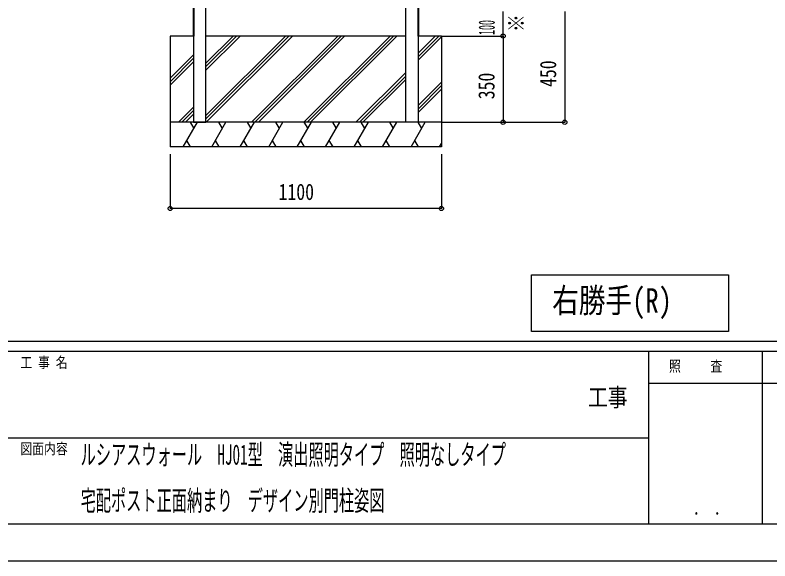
# Model space of a CAD drawing. Units: millimetres, scale not verified. Extents: x -8410 to 8410, y -5940 to 5940.
# Drawn here: x 21 to 3082, y -5940 to -3725 of the extents above; entities that cross this region are included whole.
import ezdxf
from ezdxf.enums import TextEntityAlignment as Align

# ---------------------------------------------------------------- set-up
doc = ezdxf.new("R2010")
doc.units = ezdxf.units.MM
doc.header["$LTSCALE"] = 30
for name, color, linetype in [('0-1_USER1', 3, 'Continuous'), ('0-4_YKK_A1', 4, 'Continuous'), ('0-5_YKK_D', 6, 'Continuous'), ('0-6_YKK_ZWAK', 7, 'Continuous')]:
    doc.layers.add(name, color=color, linetype=linetype)
doc.styles.add('ＭＳ ゴシック', font='')
doc.styles.get('ＭＳ ゴシック').set_extended_font_data('MS Gothic')

msp = doc.modelspace()

# ---------------------------------------------------------------- linework, layer by layer
at = {"layer": '0-1_USER1'}
msp.add_lwpolyline([(2114.57, -4779.11), (2914.57, -4779.11), (2914.57, -5009.11), (2114.57, -5009.11)], close=True, dxfattribs=at)
at = {"layer": '0-4_YKK_A1'}
for p, q in [((743.54, -2220), (743.54, -3810)), ((746.04, -2220), (746.04, -3810)), ((1654.04, -2220), (1654.04, -3810)), ((1656.54, -2220), (1656.54, -3810)), ((795.04, -4160), (795.04, -3685)), ((1605.04, -4160), (1605.04, -3685)), ((650.04, -3810), (650.04, -4260)), ((745.04, -3810), (650.04, -3810)), ((743.54, -3810), (746.04, -3810)), ((745.04, -3810), (745.04, -4160)), ((795.04, -3919.99), (905.02, -3810)), ((795.04, -4132.12), (1117.15, -3810)), ((795.04, -3934.13), (919.16, -3810)), ((795.04, -4146.26), (1131.3, -3810)), ((795.04, -3948.27), (933.31, -3810)), ((795.44, -4160), (1145.44, -3810)), ((979.29, -4160), (1329.29, -3810)), ((993.43, -4160), (1343.43, -3810)), ((1007.57, -4160), (1357.57, -3810)), ((1191.42, -4160), (1541.42, -3810)), ((1205.56, -4160), (1555.56, -3810)), ((1219.7, -4160), (1569.7, -3810)), ((1656.54, -3810), (1654.04, -3810)), ((1655.04, -3810), (1655.04, -4160)), ((1750.04, -3810), (1655.04, -3810)), ((1655.04, -3880.14), (1725.18, -3810)), ((1655.04, -3894.28), (1739.32, -3810)), ((1655.04, -3908.42), (1750.04, -3813.42)), ((1750.04, -3810), (1750.04, -4260)), ((650.04, -3981.26), (745.04, -3886.26)), ((650.04, -3995.4), (745.04, -3900.4)), ((650.04, -4009.54), (745.04, -3914.54)), ((1403.55, -4160), (1605.04, -3958.51)), ((1417.69, -4160), (1605.04, -3972.66)), ((1431.83, -4160), (1605.04, -3986.8)), ((1655.04, -4092.27), (1750.04, -3997.27)), ((1655.04, -4106.41), (1750.04, -4011.41)), ((1655.04, -4120.56), (1750.04, -4025.56)), ((683.43, -4160), (745.04, -4098.39)), ((697.57, -4160), (745.04, -4112.53)), ((711.71, -4160), (745.04, -4126.67)), ((1750.04, -4160), (650.04, -4160)), ((703.04, -4260), (760.78, -4160)), ((730.78, -4160), (745.78, -4185.98)), ((745.04, -4160), (795.04, -4160)), ((818.51, -4260), (876.25, -4160)), ((846.25, -4160), (861.25, -4185.98)), ((933.98, -4260), (991.72, -4160)), ((961.72, -4160), (976.72, -4185.98)), ((1049.45, -4260), (1107.19, -4160)), ((1077.19, -4160), (1092.19, -4185.98)), ((1164.92, -4260), (1222.66, -4160)), ((1192.66, -4160), (1207.66, -4185.98)), ((1280.39, -4260), (1338.13, -4160)), ((1308.13, -4160), (1323.13, -4185.98)), ((1395.86, -4260), (1453.6, -4160)), ((1423.6, -4160), (1438.6, -4185.98)), ((1511.33, -4260), (1569.07, -4160)), ((1539.07, -4160), (1554.07, -4185.98)), ((1655.04, -4160), (1605.04, -4160)), ((1626.8, -4260), (1684.54, -4160)), ((1654.54, -4160), (1669.54, -4185.98)), ((733.04, -4260), (718.04, -4234.02)), ((848.51, -4260), (833.51, -4234.02)), ((963.98, -4260), (948.98, -4234.02)), ((1079.45, -4260), (1064.45, -4234.02)), ((1194.92, -4260), (1179.92, -4234.02)), ((1310.39, -4260), (1295.39, -4234.02)), ((1425.86, -4260), (1410.86, -4234.02)), ((1541.33, -4260), (1526.33, -4234.02)), ((1656.8, -4260), (1641.8, -4234.02)), ((1742.27, -4260), (1750.04, -4246.55)), ((1750.04, -4260), (650.04, -4260))]:
    msp.add_line(p, q, dxfattribs=at)
msp.add_lwpolyline([(1605.04, -3810), (1200.04, -3810), (795.04, -3810)], dxfattribs=at)
at = {"layer": '0-5_YKK_D'}
for p, q in [((2000.04, -3810), (2000.04, -3710)), ((2250.04, -3710), (2250.04, -4160)), ((1751.04, -3810), (2001.04, -3810)), ((1780.04, -3810), (2001.04, -3810)), ((2000.04, -3810), (2000.04, -4160)), ((1751.04, -4160), (2001.04, -4160)), ((1828.04, -4160), (2251.04, -4160)), ((650.04, -4290), (650.04, -4511)), ((1750.04, -4290), (1750.04, -4511)), ((1750.04, -4510), (650.04, -4510))]:
    msp.add_line(p, q, dxfattribs=at)
for centre in [(2000.04, -3810), (2000.04, -3810), (2000.04, -4160), (2250.04, -4160), (650.04, -4510), (1750.04, -4510)]:
    msp.add_circle(centre, 8.5, dxfattribs=at)
at = {"layer": '0-6_YKK_ZWAK'}
for p, q in [((7790.04, -5050), (-7809.96, -5050)), ((2590.04, -5090), (-9.96, -5090)), ((3050.04, -5090), (3050.04, -5790)), ((3970.04, -5220), (2590.04, -5220)), ((-9.96, -5440), (2590.04, -5440)), ((-9.96, -5790), (2590.04, -5790)), ((2590.04, -5790), (3970.04, -5790))]:
    msp.add_line(p, q, dxfattribs=at)
msp.add_lwpolyline([(-8410, -5940), (8410, -5940), (8410, 5940), (-8410, 5940)], close=True, dxfattribs=at)
msp.add_lwpolyline([(3970.04, -5090), (2590.04, -5090), (2590.04, -5790)], dxfattribs=at)

# ---------------------------------------------------------------- texts
at = {"layer": '0-1_USER1', "style": 'ＭＳ ゴシック'}
for s, height, width, p in [('右勝手(R)', 98.97, 0.8, (2199, -4962)), ('ルシアスウォール\u3000HJ01型\u3000演出照明タイプ\u3000照明なしタイプ', 82.11, 0.55, (287, -5574)), ('宅配ポスト正面納まり\u3000デザイン別門柱姿図', 82.11, 0.55, (287, -5760.67))]:
    msp.add_text(s, height=height, dxfattribs=dict(at, width=width)).set_placement(p, align=Align.BOTTOM_LEFT)
at = {"layer": '0-5_YKK_D', "style": 'ＭＳ ゴシック'}
for s, width, p in [('※', 0.8, (2106.04, -3793.6)), ('100', 0.45, (1986.04, -3805.9)), ('450', 0.8, (2235.04, -4016.6)), ('350', 0.8, (1985.04, -4066.6))]:
    msp.add_text(s, height=65.98, rotation=90, dxfattribs=dict(at, width=width)).set_placement(p, align=Align.BOTTOM_LEFT)
at = {"layer": '0-5_YKK_D', "style": 'ＭＳ ゴシック', "width": 0.8}
msp.add_text('1100', height=65.98, dxfattribs=at).set_placement((1089.64, -4495), align=Align.BOTTOM_LEFT)
at = {"layer": '0-6_YKK_ZWAK', "style": 'ＭＳ ゴシック', "width": 0.8}
for s, height, p in [('工 事 名', 43.99, (42.54, -5170)), ('照     査', 43.99, (2672.84, -5185)), ('工事', 73.31, (2344.67, -5334.93)), ('図面内容', 43.99, (42.54, -5520)), ('． ．', 51.83, (2770, -5768.7))]:
    msp.add_text(s, height=height, dxfattribs=at).set_placement(p, align=Align.BOTTOM_LEFT)

doc.saveas('drawing.dxf')
